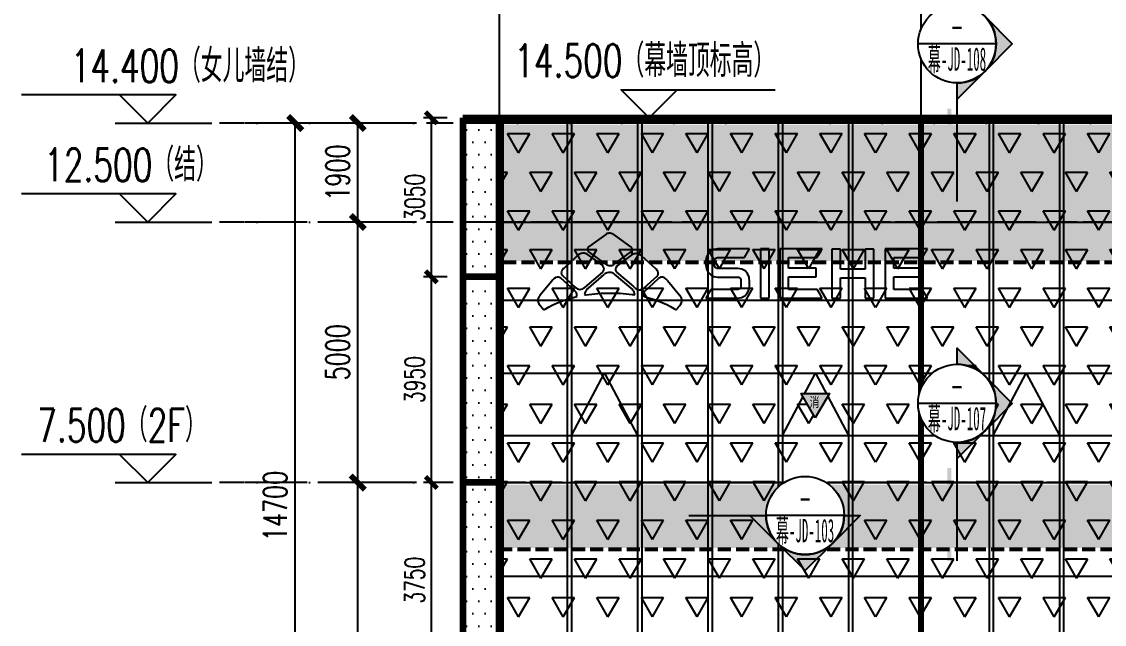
# Model space of a CAD drawing. Extents: x -2072575 to 87763, y 445513 to 805276.
# Drawn here: x -2039512 to -2018717, y 559626 to 571194 of the extents above; entities that cross this region are included whole.
import ezdxf
from ezdxf.enums import TextEntityAlignment as Align

# ---------------------------------------------------------------- set-up
doc = ezdxf.new("R2010")
doc.units = 0
doc.header["$LTSCALE"] = 1000
for name, pattern in [('__DASH', [0.35, 0.25, -0.1]), ('CENTER', [2, 1.25, -0.25, 0.25, -0.25]), ('DASH', [0.35, 0.25, -0.1]), ('DASHDOT', [1, 0.5, -0.25, 0, -0.25]), ('DOT', [0.25, 0, -0.25]), ('DOTE', [2.42, 2, -0.2, 0.02, -0.2])]:
    doc.linetypes.add(name, pattern=pattern)
doc.layers.get('Defpoints').update_dxf_attribs({"color": 210})
for name, color, linetype in [('!ZN1-填充-8', 8, 'Continuous'), ('!ZN1-文字-7', 7, 'Continuous'), ('!ZN1-标注-173', 173, 'Continuous'), ('!ZN3-玻璃幕墙-4', 4, 'Continuous'), ('!ZN4-辅助材料-1', 1, 'Continuous'), ('!ZN5-钢材投影-40', 40, 'Continuous'), ('!ZN7-索引-3', 3, 'Continuous'), ('3符号', 3, 'Continuous'), ('4玻璃幕墙', 4, 'Continuous'), ('A-AXIS-DOTE', 14, 'DOTE'), ('A-AXIS-DP', 126, 'Continuous'), ('A-LIN-V', 9, 'Continuous'), ('A-SFCE', 30, 'Continuous'), ('DIM', 173, 'Continuous'), ('DOT', 8, 'DOT'), ('DOTE', 1, 'CENTER'), ('IE-填充-JYZS', 7, 'Continuous')]:
    doc.layers.add(name, color=color, linetype=linetype)
doc.layers.add('轮廓线', color=3, linetype='Continuous', lineweight=211)
doc.styles.add('_TCH_LABEL', font='COMPLEX', dxfattribs={"bigfont": 'GBCBIG'})
doc.styles.add('DHTEXT-1', font='romans.shx', dxfattribs={"width": 0.7, "bigfont": 'chinese.shx'})
doc.styles.add('中南符号', font='simhei.ttf')
doc.styles.add('卓越符号', font='ROMANS.shx', dxfattribs={"width": 0.7, "bigfont": 'CHINESE.shx'})
doc.styles.add('样式 1', font='romans.shx', dxfattribs={"width": 0.7, "bigfont": 'chinese.shx'})
doc.dimstyles.new('ZN180', dxfattribs={"dimscale": 180, "dimtxt": 2.5, "dimasz": 1.5, "dimexe": 1, "dimexo": 2, "dimgap": 0.9, "dimtad": 1, "dimdec": 0, "dimdsep": 46, "dimtxsty": 'DHTEXT-1', "dimblk": 'ARCHTICK', "dimcen": 2.5, "dimclrd": 173, "dimclre": 173, "dimclrt": 7, "dimazin": 2, "dimtfac": 1, "dimtdec": 0, "dimtix": 1, "dimtmove": 2, "dimatfit": 3, "dimfxl": 0, "dimarcsym": 0})
doc.dimstyles.new('ZN200', dxfattribs={"dimscale": 200, "dimtxt": 2.5, "dimasz": 1.5, "dimexe": 1, "dimexo": 2, "dimgap": 0.9, "dimtad": 1, "dimdec": 0, "dimdsep": 46, "dimtxsty": 'DHTEXT-1', "dimblk": 'ARCHTICK', "dimcen": 2.5, "dimclrd": 173, "dimclre": 173, "dimclrt": 7, "dimazin": 2, "dimtfac": 1, "dimtdec": 0, "dimtix": 1, "dimtmove": 2, "dimatfit": 3, "dimfxl": 0, "dimtolj": 1, "dimtzin": 0, "dimarcsym": 0})

# ---------------------------------------------------------------- blocks, each defined once
blk = doc.blocks.new('G$C8AAC1FDD')
at = {"layer": 'A-LIN-V'}
for p, q in [((-1.638, 0.667), (-1.953, 0.44)), ((-1.625, 0.675), (-1.638, 0.667)), ((-1.609, 0.682), (-1.625, 0.675)), ((-1.591, 0.687), (-1.609, 0.682)), ((-1.572, 0.689), (-1.591, 0.687)), ((-1.572, 0.689), (-1.572, 0.689)), ((-1.553, 0.689), (-1.572, 0.689)), ((-1.553, 0.689), (-1.553, 0.689)), ((-1.534, 0.686), (-1.553, 0.689)), ((-1.534, 0.686), (-1.534, 0.686)), ((-1.517, 0.68), (-1.534, 0.686)), ((-1.516, 0.68), (-1.517, 0.68)), ((-1.501, 0.672), (-1.517, 0.68)), ((-1.5, 0.672), (-1.501, 0.672)), ((-1.489, 0.664), (-1.501, 0.672)), ((-1.489, 0.664), (-1.489, 0.664)), ((-1.489, 0.664), (-1.162, 0.43)), ((-1.977, 0.42), (-1.986, 0.407)), ((-1.965, 0.431), (-1.977, 0.42)), ((-1.953, 0.44), (-1.965, 0.431)), ((-1.162, 0.43), (-1.162, 0.43)), ((-1.152, 0.422), (-1.162, 0.43)), ((-1.152, 0.422), (-1.152, 0.422)), ((-1.141, 0.41), (-1.152, 0.422)), ((-2.187, 0.254), (-2.278, 0.169)), ((-2.173, 0.267), (-2.187, 0.254)), ((-2.141, 0.29), (-2.173, 0.267)), ((-2.11, 0.303), (-2.141, 0.29)), ((-2.081, 0.308), (-2.11, 0.303)), ((-2.081, 0.308), (-2.081, 0.308)), ((-2.056, 0.306), (-2.081, 0.308)), ((-2.035, 0.302), (-2.056, 0.306)), ((-2.056, 0.306), (-2.056, 0.306)), ((-2.018, 0.296), (-2.035, 0.302)), ((-2.034, 0.302), (-2.035, 0.302)), ((-2.005, 0.289), (-2.018, 0.296)), ((-2.018, 0.296), (-2.018, 0.296)), ((-2.005, 0.289), (-2.005, 0.289)), ((-2.005, 0.289), (-1.76, 0.114)), ((-1.991, 0.394), (-1.992, 0.38)), ((-1.992, 0.38), (-1.99, 0.367)), ((-1.986, 0.407), (-1.991, 0.394)), ((-1.99, 0.367), (-1.985, 0.354)), ((-1.985, 0.354), (-1.976, 0.341)), ((-1.976, 0.341), (-1.963, 0.33)), ((-1.627, 0.09), (-1.963, 0.33)), ((-1.398, 0.153), (-1.161, 0.324)), ((-1.361, 0.108), (-1.131, 0.273)), ((-1.161, 0.324), (-1.15, 0.332)), ((-1.16, 0.324), (-1.161, 0.324)), ((-1.15, 0.332), (-1.14, 0.344)), ((-1.15, 0.332), (-1.15, 0.332)), ((-1.141, 0.41), (-1.141, 0.41)), ((-1.135, 0.399), (-1.141, 0.41)), ((-1.14, 0.344), (-1.133, 0.356)), ((-1.139, 0.344), (-1.14, 0.344)), ((-1.134, 0.398), (-1.135, 0.399)), ((-1.133, 0.398), (-1.134, 0.398)), ((-1.13, 0.384), (-1.134, 0.398)), ((-1.133, 0.357), (-1.13, 0.371)), ((-1.133, 0.357), (-1.133, 0.357)), ((-1.133, 0.356), (-1.133, 0.357)), ((-1.131, 0.273), (-1.133, 0.356)), ((-1.123, 0.278), (-1.131, 0.273)), ((-1.129, 0.384), (-1.13, 0.384)), ((-1.13, 0.371), (-1.13, 0.384)), ((-1.129, 0.371), (-1.13, 0.371)), ((-1.112, 0.285), (-1.123, 0.278)), ((-1.098, 0.291), (-1.112, 0.285)), ((-1.081, 0.296), (-1.098, 0.291)), ((-1.079, 0.297), (-1.081, 0.296)), ((-1.055, 0.3), (-1.079, 0.297)), ((-1.055, 0.3), (-1.055, 0.3)), ((-1.028, 0.298), (-1.055, 0.3)), ((-0.998, 0.289), (-1.028, 0.298)), ((-1.027, 0.298), (-1.028, 0.298)), ((-0.966, 0.271), (-0.998, 0.289)), ((-0.997, 0.289), (-0.998, 0.289)), ((-0.943, 0.251), (-0.966, 0.271)), ((-0.966, 0.271), (-0.966, 0.271)), ((-0.943, 0.251), (-0.943, 0.251)), ((-0.684, 0.012), (-0.943, 0.251)), ((0.297, 0.235), (0.286, 0.164)), ((0.329, 0.296), (0.297, 0.235)), ((0.377, 0.344), (0.329, 0.296)), ((0.438, 0.376), (0.377, 0.344)), ((0.508, 0.387), (0.438, 0.376)), ((0.463, 0.198), (0.475, 0.21)), ((0.475, 0.21), (0.49, 0.218)), ((0.475, 0.21), (0.475, 0.21)), ((0.49, 0.218), (0.508, 0.221)), ((0.491, 0.218), (0.49, 0.218)), ((0.509, 0.387), (0.508, 0.387)), ((0.508, 0.221), (1.027, 0.221)), ((1.123, 0.387), (0.509, 0.387)), ((1.027, 0.221), (1.123, 0.387)), ((1.027, 0.221), (1.027, 0.221)), ((1.123, 0.387), (1.123, 0.387)), ((1.332, 0.387), (1.332, -0.554)), ((1.332, 0.387), (1.332, 0.387)), ((1.498, 0.387), (1.332, 0.387)), ((1.498, -0.554), (1.498, 0.387)), ((1.498, 0.387), (1.498, 0.387)), ((1.707, 0.387), (1.706, -0.554)), ((1.707, 0.387), (1.707, 0.387)), ((2.439, 0.387), (1.707, 0.387)), ((1.873, 0.221), (2.421, 0.221)), ((1.873, 0.019), (1.873, 0.221)), ((2.421, 0.221), (2.443, 0.259)), ((2.421, 0.221), (2.421, 0.221)), ((2.489, 0.387), (2.439, 0.387)), ((2.443, 0.259), (2.49, 0.341)), ((2.517, 0.387), (2.489, 0.387)), ((2.49, 0.341), (2.517, 0.387)), ((2.517, 0.387), (2.517, 0.387)), ((2.702, 0.386), (2.702, -0.555)), ((2.703, 0.386), (2.702, 0.386)), ((2.868, 0.386), (2.703, 0.386)), ((2.868, -0.001), (2.868, 0.386)), ((2.869, 0.386), (2.868, 0.386)), ((2.869, -0.001), (2.869, 0.386)), ((3.346, 0.386), (3.346, -0.001)), ((3.346, 0.386), (3.346, 0.386)), ((3.512, 0.386), (3.346, 0.386)), ((3.512, -0.555), (3.512, 0.386)), ((3.512, -0.555), (3.512, 0.386)), ((3.512, 0.386), (3.512, 0.386)), ((3.729, 0.387), (3.729, -0.554)), ((3.73, 0.387), (3.729, 0.387)), ((3.806, 0.387), (3.73, 0.387)), ((3.895, 0.387), (3.806, 0.387)), ((3.806, 0.387), (3.806, 0.387)), ((3.896, 0.387), (3.895, 0.387)), ((3.895, 0.019), (3.895, 0.221)), ((3.895, 0.221), (3.896, 0.221)), ((4.54, 0.387), (3.896, 0.387)), ((3.896, 0.019), (3.896, 0.221)), ((3.896, 0.221), (4.444, 0.221)), ((4.444, 0.221), (4.54, 0.387)), ((4.444, 0.221), (4.54, 0.387)), ((4.444, 0.221), (4.444, 0.221)), ((4.54, 0.387), (4.54, 0.387)), ((-2.456, 0.003), (-2.468, -0.011)), ((-2.445, 0.013), (-2.456, 0.003)), ((-2.327, 0.123), (-2.445, 0.013)), ((-2.327, 0.123), (-2.278, 0.169)), ((-1.715, 0.081), (-1.76, 0.114)), ((-1.76, 0.114), (-1.76, 0.114)), ((-1.687, 0.05), (-1.715, 0.081)), ((-1.714, 0.081), (-1.715, 0.081)), ((-1.673, 0.022), (-1.687, 0.05)), ((-1.686, 0.05), (-1.687, 0.05)), ((-1.669, -0.001), (-1.673, 0.022)), ((-1.672, 0.022), (-1.673, 0.022)), ((-1.627, 0.09), (-1.613, 0.082)), ((-1.613, 0.082), (-1.596, 0.075)), ((-1.596, 0.075), (-1.578, 0.07)), ((-1.578, 0.07), (-1.559, 0.069)), ((-1.559, 0.069), (-1.559, 0.069)), ((-1.559, 0.069), (-1.54, 0.069)), ((-1.54, 0.069), (-1.522, 0.073)), ((-1.54, 0.07), (-1.54, 0.069)), ((-1.522, 0.073), (-1.505, 0.079)), ((-1.522, 0.073), (-1.522, 0.073)), ((-1.505, 0.079), (-1.489, 0.087)), ((-1.504, 0.079), (-1.505, 0.079)), ((-1.489, 0.087), (-1.477, 0.096)), ((-1.488, 0.087), (-1.489, 0.087)), ((-1.477, 0.096), (-1.398, 0.153)), ((-1.477, 0.096), (-1.477, 0.096)), ((-1.445, 0.028), (-1.454, 0.002)), ((-1.454, 0.002), (-1.453, -0.019)), ((-1.424, 0.057), (-1.445, 0.028)), ((-1.386, 0.09), (-1.424, 0.057)), ((-1.398, 0.153), (-1.398, 0.153)), ((-1.361, 0.108), (-1.386, 0.09)), ((-0.672, 0.001), (-0.684, 0.012)), ((-0.684, 0.012), (-0.684, 0.012)), ((-0.661, -0.01), (-0.672, 0.001)), ((-0.671, 0.001), (-0.672, 0.001)), ((0.286, 0.164), (0.286, 0.078)), ((0.286, 0.078), (0.297, -0.003)), ((0.452, 0.154), (0.455, 0.182)), ((0.452, 0.154), (0.452, 0.154)), ((0.452, 0.068), (0.452, 0.154)), ((0.455, 0.05), (0.452, 0.068)), ((0.452, 0.068), (0.452, 0.068)), ((0.455, 0.182), (0.463, 0.198)), ((0.455, 0.182), (0.455, 0.182)), ((0.463, 0.034), (0.455, 0.05)), ((0.455, 0.05), (0.455, 0.05)), ((0.463, 0.198), (0.463, 0.198)), ((0.475, 0.022), (0.463, 0.034)), ((0.463, 0.034), (0.463, 0.034)), ((0.49, 0.014), (0.475, 0.022)), ((0.475, 0.022), (0.475, 0.022)), ((0.508, 0.011), (0.49, 0.014)), ((0.491, 0.014), (0.49, 0.014)), ((0.509, 0.011), (0.508, 0.011)), ((0.9, 0.011), (0.509, 0.011)), ((0.975, 0), (0.9, 0.011)), ((0.901, 0.011), (0.9, 0.011)), ((1.873, 0.019), (1.873, 0.019)), ((2.402, 0.019), (1.873, 0.019)), ((2.402, -0.147), (2.402, 0.019)), ((2.403, 0.019), (2.402, 0.019)), ((3.896, 0.019), (3.895, 0.019)), ((4.425, 0.019), (3.896, 0.019)), ((4.425, -0.147), (4.425, 0.019)), ((4.425, -0.147), (4.425, 0.019)), ((4.425, 0.019), (4.425, 0.019)), ((-2.629, -0.18), (-2.662, -0.214)), ((-2.599, -0.161), (-2.629, -0.18)), ((-2.572, -0.153), (-2.599, -0.161)), ((-2.572, -0.153), (-2.572, -0.153)), ((-2.549, -0.152), (-2.572, -0.153)), ((-2.53, -0.158), (-2.549, -0.152)), ((-2.549, -0.152), (-2.549, -0.152)), ((-2.515, -0.165), (-2.53, -0.158)), ((-2.53, -0.158), (-2.53, -0.158)), ((-2.503, -0.174), (-2.515, -0.165)), ((-2.515, -0.165), (-2.515, -0.165)), ((-2.503, -0.174), (-2.503, -0.174)), ((-2.312, -0.345), (-2.503, -0.174)), ((-2.49, -0.05), (-2.494, -0.073)), ((-2.494, -0.073), (-2.49, -0.098)), ((-2.48, -0.028), (-2.49, -0.05)), ((-2.49, -0.098), (-2.475, -0.123)), ((-2.468, -0.011), (-2.48, -0.028)), ((-2.475, -0.123), (-2.46, -0.137)), ((-2.315, -0.266), (-2.46, -0.137)), ((-1.702, -0.057), (-2.049, -0.353)), ((-1.972, -0.368), (-1.667, -0.103)), ((-1.702, -0.057), (-1.69, -0.047)), ((-1.702, -0.057), (-1.702, -0.057)), ((-1.69, -0.047), (-1.68, -0.034)), ((-1.69, -0.047), (-1.69, -0.047)), ((-1.68, -0.034), (-1.673, -0.02)), ((-1.679, -0.034), (-1.68, -0.034)), ((-1.673, -0.02), (-1.669, -0.001)), ((-1.672, -0.02), (-1.673, -0.02)), ((-1.669, -0.001), (-1.669, -0.001)), ((-1.655, -0.092), (-1.667, -0.103)), ((-1.634, -0.079), (-1.655, -0.092)), ((-1.611, -0.07), (-1.634, -0.079)), ((-1.587, -0.064), (-1.611, -0.07)), ((-1.563, -0.063), (-1.587, -0.064)), ((-1.538, -0.066), (-1.563, -0.063)), ((-1.562, -0.063), (-1.563, -0.063)), ((-1.514, -0.073), (-1.538, -0.066)), ((-1.538, -0.066), (-1.538, -0.066)), ((-1.492, -0.084), (-1.514, -0.073)), ((-1.514, -0.073), (-1.514, -0.073)), ((-1.475, -0.097), (-1.492, -0.084)), ((-1.492, -0.084), (-1.492, -0.084)), ((-1.474, -0.097), (-1.475, -0.097)), ((-1.475, -0.097), (-1.159, -0.364)), ((-1.453, -0.019), (-1.448, -0.036)), ((-1.448, -0.036), (-1.44, -0.048)), ((-1.44, -0.048), (-1.431, -0.058)), ((-1.431, -0.058), (-1.112, -0.328)), ((-0.66, -0.14), (-0.904, -0.359)), ((-0.898, -0.429), (-0.623, -0.182)), ((-0.649, -0.026), (-0.661, -0.01)), ((-0.661, -0.01), (-0.661, -0.01)), ((-0.66, -0.14), (-0.64, -0.118)), ((-0.659, -0.14), (-0.66, -0.14)), ((-0.638, -0.046), (-0.649, -0.026)), ((-0.649, -0.026), (-0.649, -0.026)), ((-0.64, -0.118), (-0.63, -0.093)), ((-0.64, -0.118), (-0.64, -0.118)), ((-0.63, -0.069), (-0.638, -0.046)), ((-0.637, -0.046), (-0.638, -0.046)), ((-0.63, -0.093), (-0.63, -0.069)), ((-0.63, -0.069), (-0.63, -0.069)), ((-0.63, -0.093), (-0.63, -0.093)), ((-0.611, -0.172), (-0.623, -0.182)), ((-0.601, -0.165), (-0.611, -0.172)), ((-0.585, -0.157), (-0.601, -0.165)), ((-0.564, -0.153), (-0.585, -0.157)), ((-0.564, -0.153), (-0.564, -0.153)), ((-0.54, -0.155), (-0.564, -0.153)), ((-0.512, -0.166), (-0.54, -0.155)), ((-0.54, -0.155), (-0.54, -0.155)), ((-0.481, -0.19), (-0.512, -0.166)), ((-0.512, -0.166), (-0.512, -0.166)), ((-0.453, -0.221), (-0.481, -0.19)), ((-0.481, -0.19), (-0.481, -0.19)), ((0.297, -0.003), (0.329, -0.064)), ((0.329, -0.064), (0.377, -0.112)), ((0.377, -0.112), (0.438, -0.144)), ((0.438, -0.144), (0.508, -0.155)), ((0.508, -0.155), (0.9, -0.155)), ((0.9, -0.155), (0.915, -0.156)), ((0.915, -0.156), (0.93, -0.16)), ((0.93, -0.16), (0.944, -0.172)), ((0.944, -0.172), (0.953, -0.196)), ((0.953, -0.196), (0.957, -0.235)), ((1.037, -0.033), (0.975, 0)), ((0.976, 0), (0.975, 0)), ((1.084, -0.084), (1.037, -0.033)), ((1.038, -0.033), (1.037, -0.033)), ((1.113, -0.152), (1.084, -0.084)), ((1.084, -0.084), (1.084, -0.084)), ((1.123, -0.245), (1.113, -0.152)), ((1.113, -0.152), (1.113, -0.152)), ((1.872, -0.388), (1.873, -0.147)), ((1.873, -0.147), (2.402, -0.147)), ((2.403, -0.147), (2.402, -0.147)), ((2.869, -0.001), (2.868, -0.001)), ((2.868, -0.555), (2.868, -0.167)), ((2.868, -0.167), (2.869, -0.167)), ((3.346, -0.001), (2.869, -0.001)), ((2.869, -0.555), (2.869, -0.167)), ((2.869, -0.167), (3.346, -0.167)), ((3.346, -0.167), (3.346, -0.555)), ((3.895, -0.388), (3.895, -0.147)), ((3.895, -0.147), (3.896, -0.147)), ((3.896, -0.388), (3.896, -0.147)), ((3.896, -0.147), (4.425, -0.147)), ((4.425, -0.147), (4.425, -0.147)), ((-2.674, -0.229), (-2.903, -0.507)), ((-2.662, -0.214), (-2.674, -0.229)), ((-2.263, -0.312), (-2.315, -0.266)), ((-2.312, -0.345), (-2.261, -0.391)), ((-2.222, -0.349), (-2.263, -0.312)), ((-2.218, -0.428), (-2.261, -0.391)), ((-2.222, -0.349), (-2.212, -0.358)), ((-2.212, -0.358), (-2.2, -0.367)), ((-2.2, -0.367), (-2.183, -0.377)), ((-2.183, -0.377), (-2.162, -0.385)), ((-2.162, -0.385), (-2.137, -0.39)), ((-2.136, -0.39), (-2.137, -0.39)), ((-2.136, -0.39), (-2.109, -0.387)), ((-2.109, -0.387), (-2.079, -0.375)), ((-2.109, -0.387), (-2.109, -0.387)), ((-2.079, -0.375), (-2.058, -0.361)), ((-2.079, -0.375), (-2.079, -0.375)), ((-2.058, -0.361), (-2.049, -0.353)), ((-2.058, -0.361), (-2.058, -0.361)), ((-2.049, -0.353), (-2.049, -0.353)), ((-2.006, -0.401), (-2.02, -0.418)), ((-1.993, -0.387), (-2.006, -0.401)), ((-1.982, -0.377), (-1.993, -0.387)), ((-1.972, -0.368), (-1.982, -0.377)), ((-1.158, -0.364), (-1.159, -0.364)), ((-1.146, -0.375), (-1.159, -0.364)), ((-1.134, -0.387), (-1.146, -0.375)), ((-1.146, -0.375), (-1.146, -0.375)), ((-1.12, -0.403), (-1.134, -0.387)), ((-1.134, -0.387), (-1.134, -0.387)), ((-1.12, -0.403), (-1.12, -0.403)), ((-1.109, -0.417), (-1.12, -0.403)), ((-1.072, -0.362), (-1.112, -0.328)), ((-1.072, -0.362), (-1.061, -0.371)), ((-1.061, -0.371), (-1.03, -0.39)), ((-1.061, -0.371), (-1.061, -0.371)), ((-1.03, -0.39), (-1, -0.397)), ((-1, -0.397), (-0.974, -0.396)), ((-1, -0.397), (-1, -0.397)), ((-0.974, -0.396), (-0.951, -0.389)), ((-0.974, -0.396), (-0.974, -0.396)), ((-0.951, -0.389), (-0.931, -0.38)), ((-0.95, -0.389), (-0.951, -0.389)), ((-0.931, -0.38), (-0.916, -0.37)), ((-0.931, -0.38), (-0.931, -0.38)), ((-0.916, -0.37), (-0.904, -0.359)), ((-0.916, -0.37), (-0.916, -0.37)), ((-0.903, -0.359), (-0.904, -0.359)), ((-0.452, -0.221), (-0.453, -0.221)), ((-0.453, -0.221), (-0.214, -0.508)), ((0.38, -0.388), (0.284, -0.554)), ((0.38, -0.388), (0.38, -0.388)), ((0.9, -0.388), (0.38, -0.388)), ((0.918, -0.385), (0.9, -0.388)), ((0.934, -0.377), (0.918, -0.385)), ((0.946, -0.365), (0.934, -0.377)), ((0.954, -0.349), (0.946, -0.365)), ((0.957, -0.321), (0.954, -0.349)), ((0.957, -0.235), (0.957, -0.321)), ((1.08, -0.463), (1.112, -0.402)), ((1.112, -0.402), (1.123, -0.332)), ((1.112, -0.402), (1.112, -0.402)), ((1.123, -0.245), (1.123, -0.245)), ((1.123, -0.332), (1.123, -0.245)), ((1.123, -0.332), (1.123, -0.332)), ((1.873, -0.388), (1.872, -0.388)), ((2.421, -0.388), (1.873, -0.388)), ((2.421, -0.388), (2.421, -0.388)), ((2.464, -0.462), (2.421, -0.388)), ((3.896, -0.388), (3.895, -0.388)), ((4.443, -0.388), (3.896, -0.388)), ((4.539, -0.554), (4.443, -0.388)), ((4.444, -0.388), (4.443, -0.388)), ((4.54, -0.554), (4.444, -0.388)), ((-2.941, -0.577), (-2.944, -0.605)), ((-2.944, -0.605), (-2.939, -0.636)), ((-2.933, -0.552), (-2.941, -0.577)), ((-2.923, -0.533), (-2.933, -0.552)), ((-2.913, -0.518), (-2.923, -0.533)), ((-2.903, -0.507), (-2.913, -0.518)), ((-2.518, -0.626), (-2.436, -0.596)), ((-2.436, -0.596), (-2.351, -0.568)), ((-2.436, -0.596), (-2.436, -0.596)), ((-2.351, -0.568), (-2.305, -0.556)), ((-2.35, -0.568), (-2.351, -0.568)), ((-2.305, -0.556), (-2.262, -0.544)), ((-2.262, -0.544), (-2.256, -0.542)), ((-2.262, -0.544), (-2.262, -0.544)), ((-2.256, -0.542), (-2.196, -0.525)), ((-2.21, -0.439), (-2.218, -0.428)), ((-2.218, -0.428), (-2.218, -0.428)), ((-2.203, -0.452), (-2.21, -0.439)), ((-2.21, -0.439), (-2.21, -0.439)), ((-2.198, -0.464), (-2.203, -0.452)), ((-2.202, -0.452), (-2.203, -0.452)), ((-2.194, -0.477), (-2.198, -0.464)), ((-2.197, -0.464), (-2.198, -0.464)), ((-2.196, -0.525), (-2.194, -0.514)), ((-2.195, -0.525), (-2.196, -0.525)), ((-2.193, -0.49), (-2.194, -0.477)), ((-2.194, -0.477), (-2.194, -0.477)), ((-2.194, -0.514), (-2.193, -0.502)), ((-2.194, -0.514), (-2.194, -0.514)), ((-2.193, -0.502), (-2.193, -0.49)), ((-2.193, -0.49), (-2.193, -0.49)), ((-2.193, -0.502), (-2.193, -0.502)), ((-2.044, -0.461), (-2.049, -0.485)), ((-2.049, -0.485), (-2.025, -0.495)), ((-2.033, -0.439), (-2.044, -0.461)), ((-2.02, -0.418), (-2.033, -0.439)), ((-2.025, -0.495), (-1.967, -0.486)), ((-2.025, -0.495), (-2.025, -0.495)), ((-1.967, -0.486), (-1.909, -0.479)), ((-1.967, -0.486), (-1.967, -0.486)), ((-1.908, -0.479), (-1.909, -0.479)), ((-1.908, -0.479), (-1.849, -0.472)), ((-1.849, -0.472), (-1.789, -0.467)), ((-1.849, -0.472), (-1.849, -0.472)), ((-1.789, -0.467), (-1.728, -0.463)), ((-1.789, -0.467), (-1.789, -0.467)), ((-1.728, -0.463), (-1.666, -0.46)), ((-1.728, -0.463), (-1.728, -0.463)), ((-1.666, -0.46), (-1.604, -0.459)), ((-1.604, -0.459), (-1.542, -0.458)), ((-1.542, -0.458), (-1.481, -0.459)), ((-1.481, -0.459), (-1.421, -0.461)), ((-1.421, -0.461), (-1.362, -0.464)), ((-1.362, -0.464), (-1.303, -0.468)), ((-1.303, -0.468), (-1.245, -0.474)), ((-1.245, -0.474), (-1.188, -0.48)), ((-1.188, -0.48), (-1.131, -0.487)), ((-1.131, -0.487), (-1.107, -0.489)), ((-1.106, -0.421), (-1.109, -0.417)), ((-1.107, -0.489), (-1.083, -0.491)), ((-1.094, -0.443), (-1.106, -0.421)), ((-1.106, -0.421), (-1.106, -0.421)), ((-1.086, -0.466), (-1.094, -0.443)), ((-1.093, -0.443), (-1.094, -0.443)), ((-1.083, -0.491), (-1.086, -0.466)), ((-1.085, -0.466), (-1.086, -0.466)), ((-1.083, -0.491), (-1.083, -0.491)), ((-0.925, -0.485), (-0.926, -0.497)), ((-0.926, -0.497), (-0.925, -0.508)), ((-0.923, -0.474), (-0.925, -0.485)), ((-0.925, -0.508), (-0.883, -0.534)), ((-0.919, -0.462), (-0.923, -0.474)), ((-0.913, -0.45), (-0.919, -0.462)), ((-0.906, -0.438), (-0.913, -0.45)), ((-0.898, -0.429), (-0.906, -0.438)), ((-0.883, -0.534), (-0.793, -0.558)), ((-0.793, -0.558), (-0.705, -0.584)), ((-0.705, -0.584), (-0.622, -0.613)), ((-0.622, -0.613), (-0.542, -0.645)), ((-0.203, -0.522), (-0.214, -0.508)), ((-0.214, -0.508), (-0.214, -0.508)), ((-0.192, -0.538), (-0.203, -0.522)), ((-0.202, -0.522), (-0.203, -0.522)), ((-0.182, -0.559), (-0.192, -0.538)), ((-0.192, -0.538), (-0.192, -0.538)), ((-0.175, -0.584), (-0.182, -0.559)), ((-0.182, -0.559), (-0.182, -0.559)), ((-0.182, -0.645), (-0.175, -0.613)), ((-0.175, -0.613), (-0.175, -0.584)), ((-0.175, -0.584), (-0.175, -0.584)), ((-0.174, -0.613), (-0.175, -0.613)), ((0.284, -0.554), (0.9, -0.554)), ((0.9, -0.554), (0.971, -0.543)), ((0.901, -0.554), (0.9, -0.554)), ((0.971, -0.543), (1.032, -0.511)), ((0.971, -0.543), (0.971, -0.543)), ((1.032, -0.511), (1.08, -0.463)), ((1.032, -0.511), (1.032, -0.511)), ((1.08, -0.463), (1.08, -0.463)), ((1.332, -0.554), (1.498, -0.554)), ((1.498, -0.554), (1.498, -0.554)), ((1.706, -0.554), (2.466, -0.554)), ((2.517, -0.554), (2.464, -0.462)), ((2.466, -0.554), (2.517, -0.554)), ((2.517, -0.554), (2.517, -0.554)), ((2.517, -0.554), (2.517, -0.554)), ((2.517, -0.554), (2.517, -0.554)), ((2.702, -0.555), (2.868, -0.555)), ((2.869, -0.555), (2.868, -0.555)), ((3.346, -0.555), (3.512, -0.555)), ((3.512, -0.555), (3.512, -0.555)), ((3.729, -0.554), (4.539, -0.554)), ((4.539, -0.554), (4.54, -0.554)), ((-2.939, -0.636), (-2.923, -0.669)), ((-2.923, -0.669), (-2.905, -0.692)), ((-2.883, -0.72), (-2.905, -0.692)), ((-2.852, -0.758), (-2.883, -0.72)), ((-2.834, -0.781), (-2.852, -0.758)), ((-2.834, -0.781), (-2.803, -0.769)), ((-2.834, -0.781), (-2.834, -0.781)), ((-2.803, -0.769), (-2.738, -0.73)), ((-2.803, -0.769), (-2.803, -0.769)), ((-2.738, -0.73), (-2.669, -0.693)), ((-2.738, -0.73), (-2.738, -0.73)), ((-2.669, -0.693), (-2.596, -0.658)), ((-2.669, -0.693), (-2.669, -0.693)), ((-2.596, -0.658), (-2.518, -0.626)), ((-2.595, -0.658), (-2.596, -0.658)), ((-2.518, -0.626), (-2.518, -0.626)), ((-0.542, -0.645), (-0.467, -0.679)), ((-0.467, -0.679), (-0.396, -0.716)), ((-0.396, -0.716), (-0.33, -0.755)), ((-0.33, -0.755), (-0.283, -0.781)), ((-0.283, -0.781), (-0.274, -0.77)), ((-0.283, -0.781), (-0.283, -0.781)), ((-0.274, -0.77), (-0.266, -0.759)), ((-0.274, -0.77), (-0.274, -0.77)), ((-0.266, -0.759), (-0.256, -0.747)), ((-0.265, -0.759), (-0.266, -0.759)), ((-0.256, -0.747), (-0.247, -0.735)), ((-0.256, -0.747), (-0.256, -0.747)), ((-0.247, -0.735), (-0.237, -0.723)), ((-0.246, -0.735), (-0.247, -0.735)), ((-0.237, -0.723), (-0.226, -0.71)), ((-0.236, -0.723), (-0.237, -0.723)), ((-0.226, -0.71), (-0.215, -0.696)), ((-0.226, -0.71), (-0.226, -0.71)), ((-0.215, -0.696), (-0.202, -0.679)), ((-0.215, -0.696), (-0.215, -0.696)), ((-0.202, -0.679), (-0.182, -0.645)), ((-0.202, -0.679), (-0.202, -0.679)), ((-0.182, -0.645), (-0.182, -0.645))]:
    blk.add_line(p, q, dxfattribs=at)
blk = doc.blocks.new('34543')
at = {"layer": '4玻璃幕墙'}
for p, q in [((-2029417, 531687), (-2029417, 517249)), ((-2029337, 531687), (-2029337, 517249))]:
    blk.add_line(p, q, dxfattribs=at)
blk = doc.blocks.new('*U78')
at = {"layer": '!ZN3-玻璃幕墙-4', "color": 7, "ltscale": 10}
blk.add_lwpolyline([(0, 0), (635, 1200), (1270, 0)], dxfattribs=at)
blk = doc.blocks.new('消防救援口标识')
blk.add_wipeout([(0, 0), (-150, 260), (150, 260)]).dxf.layer = '!ZN1-标注-173'
at = {"layer": '!ZN1-填充-8'}
h = blk.add_hatch(color=252, dxfattribs=at)
h.dxf.hatch_style = 1
h.paths.add_polyline_path([(0, 0), (-150, 260), (150, 260)])
at = {"layer": '!ZN1-标注-173'}
blk.add_lwpolyline([(0, 0), (-150, 260), (150, 260)], close=True, dxfattribs=at)
at = {"layer": '!ZN1-文字-7', "ltscale": 1.5, "style": '样式 1', "width": 0.7}
blk.add_text('消', height=120, dxfattribs=at).set_placement((-62, 164), align=Align.MIDDLE_LEFT)
blk = doc.blocks.new('紧急救援窗口')
at = {"layer": '!ZN4-辅助材料-1', "xscale": 1.8, "yscale": 1.8, "zscale": 1.8}
blk.add_blockref('消防救援口标识', (74715, -11410), dxfattribs=at)
blk = doc.blocks.new('_ArchTick')
at = {"color": 0, "linetype": 'ByBlock', "const_width": 0.4}
blk.add_lwpolyline([(-0.5, -0.5), (0.5, 0.5)], dxfattribs=at)
blk = doc.blocks.new('*D866')
at = {"layer": 'Defpoints', "color": 0, "ltscale": 1800, "transparency": 16777216}
for p in [(-3915, 14400), (-2582, 14400), (-2582, -300)]:
    blk.add_point(p, dxfattribs=at)
at = {"layer": 'DIM', "color": 173, "linetype": 'ByBlock', "lineweight": -2, "ltscale": 1800, "transparency": 16777216}
for p, q in [((-2942, 14400), (-4095, 14400)), ((-3915, -300), (-3915, 14400)), ((-2942, -300), (-4095, -300))]:
    blk.add_line(p, q, dxfattribs=at)
at = {"layer": 'DIM', "color": 173, "lineweight": -2, "ltscale": 1800, "transparency": 16777216, "xscale": 270, "yscale": 270, "zscale": 270}
for p, rotation in [((-3915, 14400), 90), ((-3915, -300), 270)]:
    blk.add_blockref('_ArchTick', p, dxfattribs=dict(at, rotation=rotation))
at = {"layer": 'DIM', "color": 7, "ltscale": 1800, "transparency": 16777216, "insert": (-4302, 7050), "char_height": 450, "attachment_point": 5, "rotation": 90, "style": 'DHTEXT-1'}
blk.add_mtext('14700', dxfattribs=at)
blk = doc.blocks.new('*D868')
at = {"layer": 'Defpoints', "color": 0, "ltscale": 1800, "transparency": 16777216}
for p in [(-2715, 7500), (-1482, 7500), (-1482, 0)]:
    blk.add_point(p, dxfattribs=at)
at = {"layer": 'DIM', "color": 173, "linetype": 'ByBlock', "lineweight": -2, "ltscale": 1800, "transparency": 16777216}
for p, q in [((-1842, 7500), (-2895, 7500)), ((-2715, 0), (-2715, 7500)), ((-1842, 0), (-2895, 0))]:
    blk.add_line(p, q, dxfattribs=at)
at = {"layer": 'DIM', "color": 173, "lineweight": -2, "ltscale": 1800, "transparency": 16777216, "xscale": 270, "yscale": 270, "zscale": 270}
for p, rotation in [((-2715, 7500), 90), ((-2715, 0), 270)]:
    blk.add_blockref('_ArchTick', p, dxfattribs=dict(at, rotation=rotation))
at = {"layer": 'DIM', "color": 7, "ltscale": 1800, "transparency": 16777216, "insert": (-3102, 3750), "char_height": 450, "attachment_point": 5, "rotation": 90, "style": 'DHTEXT-1'}
blk.add_mtext('7500', dxfattribs=at)
blk = doc.blocks.new('*D869')
at = {"layer": 'Defpoints', "color": 0, "ltscale": 1800, "transparency": 16777216}
for p in [(-2715, 12500), (-1482, 12500), (-1482, 7500)]:
    blk.add_point(p, dxfattribs=at)
at = {"layer": 'DIM', "color": 173, "linetype": 'ByBlock', "lineweight": -2, "ltscale": 1800, "transparency": 16777216}
for p, q in [((-1842, 12500), (-2895, 12500)), ((-2715, 7500), (-2715, 12500)), ((-1842, 7500), (-2895, 7500))]:
    blk.add_line(p, q, dxfattribs=at)
at = {"layer": 'DIM', "color": 173, "lineweight": -2, "ltscale": 1800, "transparency": 16777216, "xscale": 270, "yscale": 270, "zscale": 270}
for p, rotation in [((-2715, 12500), 90), ((-2715, 7500), 270)]:
    blk.add_blockref('_ArchTick', p, dxfattribs=dict(at, rotation=rotation))
at = {"layer": 'DIM', "color": 7, "ltscale": 1800, "transparency": 16777216, "insert": (-3102, 10000), "char_height": 450, "attachment_point": 5, "rotation": 90, "style": 'DHTEXT-1'}
blk.add_mtext('5000', dxfattribs=at)
blk = doc.blocks.new('*D870')
at = {"layer": 'Defpoints', "color": 0, "ltscale": 1800, "transparency": 16777216}
for p in [(-2715, 14400), (-1482, 14400), (-1482, 12500)]:
    blk.add_point(p, dxfattribs=at)
at = {"layer": 'DIM', "color": 173, "linetype": 'ByBlock', "lineweight": -2, "ltscale": 1800, "transparency": 16777216}
for p, q in [((-1842, 14400), (-2895, 14400)), ((-2715, 12500), (-2715, 14400)), ((-1842, 12500), (-2895, 12500))]:
    blk.add_line(p, q, dxfattribs=at)
at = {"layer": 'DIM', "color": 173, "lineweight": -2, "ltscale": 1800, "transparency": 16777216, "xscale": 270, "yscale": 270, "zscale": 270}
for p, rotation in [((-2715, 14400), 90), ((-2715, 12500), 270)]:
    blk.add_blockref('_ArchTick', p, dxfattribs=dict(at, rotation=rotation))
at = {"layer": 'DIM', "color": 7, "ltscale": 1800, "transparency": 16777216, "insert": (-3102, 13450), "char_height": 450, "attachment_point": 5, "rotation": 90, "style": 'DHTEXT-1'}
blk.add_mtext('1900', dxfattribs=at)
blk = doc.blocks.new('*U137')
at = {"ltscale": 10}
blk.add_line((3.48, 0), (-6.85, 0), dxfattribs=at)
blk.add_lwpolyline([(3, 3), (0, 0), (-3, 3), (13.45, 3)])
at = {"color": 0, "style": '卓越符号', "width": 0.7, "flags": 8}
blk.add_attdef('±0.000', text='', height=3.5, dxfattribs=at).set_placement((13.45, 4.35), align=Align.RIGHT)
blk = doc.blocks.new('*D128')
at = {"layer": 'Defpoints', "color": 0, "ltscale": 10, "transparency": 16777216}
for p in [(-2031643, 569348), (-2031041, 569348), (-2031041, 566298)]:
    blk.add_point(p, dxfattribs=at)
at = {"layer": 'DIM', "color": 173, "linetype": 'ByBlock', "lineweight": -2, "ltscale": 10, "transparency": 16777216}
for p, q in [((-2031341, 569348), (-2031793, 569348)), ((-2031643, 566298), (-2031643, 569348)), ((-2031341, 566298), (-2031793, 566298))]:
    blk.add_line(p, q, dxfattribs=at)
at = {"layer": 'DIM', "color": 173, "lineweight": -2, "ltscale": 10, "transparency": 16777216, "xscale": 225, "yscale": 225, "zscale": 225}
for p, rotation in [((-2031643, 569348), 90), ((-2031643, 566298), 270)]:
    blk.add_blockref('_ArchTick', p, dxfattribs=dict(at, rotation=rotation))
at = {"layer": 'DIM', "color": 7, "ltscale": 10, "transparency": 16777216, "insert": (-2031965, 567823), "char_height": 375, "attachment_point": 5, "rotation": 90, "style": 'DHTEXT-1'}
blk.add_mtext('\\A1;3050', dxfattribs=at)
blk = doc.blocks.new('*D129')
at = {"layer": 'Defpoints', "color": 0, "ltscale": 10, "transparency": 16777216}
for p in [(-2031643, 566298), (-2031041, 566298), (-2031041, 562348)]:
    blk.add_point(p, dxfattribs=at)
at = {"layer": 'DIM', "color": 173, "linetype": 'ByBlock', "lineweight": -2, "ltscale": 10, "transparency": 16777216}
for p, q in [((-2031341, 566298), (-2031793, 566298)), ((-2031643, 562348), (-2031643, 566298)), ((-2031341, 562348), (-2031793, 562348))]:
    blk.add_line(p, q, dxfattribs=at)
at = {"layer": 'DIM', "color": 173, "lineweight": -2, "ltscale": 10, "transparency": 16777216, "xscale": 225, "yscale": 225, "zscale": 225}
for p, rotation in [((-2031643, 566298), 90), ((-2031643, 562348), 270)]:
    blk.add_blockref('_ArchTick', p, dxfattribs=dict(at, rotation=rotation))
at = {"layer": 'DIM', "color": 7, "ltscale": 10, "transparency": 16777216, "insert": (-2031965, 564323), "char_height": 375, "attachment_point": 5, "rotation": 90, "style": 'DHTEXT-1'}
blk.add_mtext('\\A1;3950', dxfattribs=at)
blk = doc.blocks.new('*D130')
at = {"layer": 'Defpoints', "color": 0, "ltscale": 10, "transparency": 16777216}
for p in [(-2031643, 562348), (-2031041, 562348), (-2031041, 558598)]:
    blk.add_point(p, dxfattribs=at)
at = {"layer": 'DIM', "color": 173, "linetype": 'ByBlock', "lineweight": -2, "ltscale": 10, "transparency": 16777216}
for p, q in [((-2031341, 562348), (-2031793, 562348)), ((-2031643, 558598), (-2031643, 562348)), ((-2031341, 558598), (-2031793, 558598))]:
    blk.add_line(p, q, dxfattribs=at)
at = {"layer": 'DIM', "color": 173, "lineweight": -2, "ltscale": 10, "transparency": 16777216, "xscale": 225, "yscale": 225, "zscale": 225}
for p, rotation in [((-2031643, 562348), 90), ((-2031643, 558598), 270)]:
    blk.add_blockref('_ArchTick', p, dxfattribs=dict(at, rotation=rotation))
at = {"layer": 'DIM', "color": 7, "ltscale": 10, "transparency": 16777216, "insert": (-2031965, 560473), "char_height": 375, "attachment_point": 5, "rotation": 90, "style": 'DHTEXT-1'}
blk.add_mtext('\\A1;3750', dxfattribs=at)
blk = doc.blocks.new('*U127')
at = {"const_width": 0.5}
for points in [[(6, 0), (0, 0), (0, -10)], [(6, -224.8), (0, -224.8), (0, -214.8)]]:
    blk.add_lwpolyline(points, dxfattribs=at)
at = {"color": 0, "style": '_TCH_LABEL', "width": 0.705882, "flags": 8}
for tag, p in [('编号上', (10.01, 0)), ('编号下', (10.01, -224.8))]:
    blk.add_attdef(tag, text='', height=4.25, dxfattribs=at).set_placement(p, align=Align.MIDDLE_CENTER)
blk = doc.blocks.new('*U151')
blk.add_trace([(0, -1.25), (0, -0.75), (5, -1.25), (5, -0.75)])
blk = doc.blocks.new('*U152')
at = {"linetype": 'Continuous'}
blk.add_wipeout([(0.09, -5), (0.46, -4.98), (0.83, -4.94), (1.19, -4.86), (1.55, -4.76), (1.89, -4.63), (2.23, -4.48), (2.55, -4.3), (2.87, -4.1), (3.16, -3.88), (3.44, -3.64), (3.7, -3.37), (3.94, -3.09), (4.15, -2.79), (4.35, -2.48), (4.52, -2.15), (4.67, -1.81), (4.79, -1.46), (4.88, -1.1), (4.95, -0.74), (4.99, -0.37), (5, 0), (4.99, 0.37), (4.95, 0.74), (4.88, 1.1), (4.79, 1.46), (4.67, 1.81), (4.52, 2.15), (4.35, 2.48), (4.15, 2.79), (3.94, 3.09), (3.7, 3.37), (3.44, 3.64), (3.16, 3.88), (2.87, 4.1), (2.55, 4.3), (2.23, 4.48), (1.89, 4.63), (1.55, 4.76), (1.19, 4.86), (0.83, 4.94), (0.46, 4.98), (0.09, 5), (-0.28, 5), (-0.65, 4.96), (-1.01, 4.9), (-1.37, 4.81), (-1.72, 4.7), (-2.07, 4.56), (-2.4, 4.42), (-2.72, 4.21), (-3.02, 3.99), (-3.31, 3.76), (-3.57, 3.51), (-3.82, 3.23), (-4.05, 2.94), (-4.26, 2.64), (-4.44, 2.31), (-4.6, 1.98), (-4.73, 1.63), (-4.84, 1.28), (-4.92, 0.92), (-4.98, 0.55), (-5, 0.18), (-5, -0.18), (-4.98, -0.55), (-4.92, -0.92), (-4.84, -1.28), (-4.73, -1.63), (-4.6, -1.98), (-4.44, -2.31), (-4.26, -2.64), (-4.05, -2.94), (-3.82, -3.23), (-3.57, -3.51), (-3.31, -3.76), (-3.02, -3.99), (-2.72, -4.21), (-2.4, -4.4), (-2.07, -4.56), (-1.72, -4.7), (-1.37, -4.81), (-1.01, -4.9), (-0.65, -4.96), (-0.28, -5)], dxfattribs=at)
h = blk.add_hatch(color=256)
h.paths.add_polyline_path([(-3.54, -3.54), (-7.07, 0), (-5, 0, 0.198912)])
h.paths.add_polyline_path([(3.54, -3.54), (0, -7.07), (-3.54, -3.54, 0.414214)])
h.paths.add_polyline_path([(5, 0), (7.07, 0), (3.54, -3.54, 0.198912)])
for points in [[(-7.07, 0), (-5, 0, 0.198912), (-3.54, -3.54), (-7.07, 0)], [(5, 0), (7.07, 0), (3.54, -3.54, 0.198912), (5, 0)], [(-3.54, -3.54, 0.414214), (3.54, -3.54), (0, -7.07), (-3.54, -3.54, 0.414214)]]:
    blk.add_lwpolyline(points, format="xyb", close=True)
at = {"ltscale": 10}
blk.add_circle((0, 0), 5, dxfattribs=at)
blk = doc.blocks.new('Zsymbol-CutIndexes_3')
at = {"linetype": 'Continuous'}
blk.add_line((5.01, 0), (-5.01, 0), dxfattribs=at)
at = {"color": 0, "style": '中南符号'}
blk.add_attdef('视图', text='', height=3, dxfattribs=at).set_placement((0, 0), align=Align.BOTTOM_CENTER)
at = {"color": 0, "style": '中南符号', "width": 0.692568}
blk.add_attdef('图号', text='', height=3, dxfattribs=at).set_placement((-3.74, -3.44), (3.73, -3.44), align=Align.FIT)
blk = doc.blocks.new('*U154')
blk.add_trace([(0, 1.25), (0, 0.75), (11.89, 1.25), (11.89, 0.75)])
blk = doc.blocks.new('20250821111538')
at = {"layer": 'A-AXIS-DOTE'}
blk.add_line((0, 18985.3), (0, -5350), dxfattribs=at)
at = {"layer": 'A-AXIS-DOTE', "linetype": '__DASH', "ltscale": 2}
blk.add_line((97115, 14400), (-5373.1, 14400), dxfattribs=at)
at = {"layer": 'DOT', "linetype": 'DASHDOT'}
for p, q in [((97115, 14400), (-5373.1, 14400)), ((97115, 12500), (-5373.1, 12500)), ((97115, 7500), (-5373.1, 7500))]:
    blk.add_line(p, q, dxfattribs=at)
at = {"layer": 'DOTE', "ltscale": 180}
for p, q in [((0, 18985.3), (0, -5350)), ((8100, 18985.3), (8100, -5350))]:
    blk.add_line(p, q, dxfattribs=at)
at = {"layer": '3符号', "color": 7}
ref = blk.add_blockref('*U137', (-6749.9, 14400), dxfattribs=dict(at, xscale=-180, yscale=180, zscale=180))
ref.add_attrib('±0.000', '14.400（女儿墙结）', dxfattribs={"layer": '0', "color": 0, "height": 630, "style": '卓越符号', "width": 0.7}).set_placement((-3634.6, 15183), align=Align.RIGHT)
ref = blk.add_blockref('*U137', (2881, 14500), dxfattribs=dict(at, xscale=180, yscale=180, zscale=180))
ref.add_attrib('±0.000', '14.500（幕墙顶标高）', dxfattribs={"layer": '0', "color": 0, "height": 630, "style": '卓越符号', "width": 0.7}).set_placement((5302, 15283), align=Align.RIGHT)
ref = blk.add_blockref('*U137', (-6749.9, 12500), dxfattribs=dict(at, xscale=-180, yscale=180, zscale=180))
ref.add_attrib('±0.000', '12.500（结）', dxfattribs={"layer": '0', "color": 0, "height": 630, "style": '卓越符号', "width": 0.7}).set_placement((-5403.3, 13283), align=Align.RIGHT)
ref = blk.add_blockref('*U137', (-6749.9, 7500), dxfattribs=dict(at, xscale=-180, yscale=180, zscale=180))
ref.add_attrib('±0.000', '7.500（2F）', dxfattribs={"layer": '0', "color": 0, "height": 630, "style": '卓越符号', "width": 0.7}).set_placement((-5614.8, 8283), align=Align.RIGHT)
at = {"layer": 'DIM', "ltscale": 1800}
for p1, p2, distance, picture, middle in [((-2582, -300), (-2582, 14400), 1333.3, '*D866', (-4302.3, 7050)), ((-1482, 12500), (-1482, 14400), 1233.3, '*D870', (-3102.3, 13450)), ((-1482, 7500), (-1482, 12500), 1233.3, '*D869', (-3102.3, 10000)), ((-1482, 0), (-1482, 7500), 1233.3, '*D868', (-3102.3, 3750))]:
    dim = blk.add_aligned_dim(p1=p1, p2=p2, distance=distance, dimstyle='ZN180', dxfattribs=at)
    dim.commit()
    dim.dimension.update_dxf_attribs({"geometry": picture, "text_midpoint": middle})

msp = doc.modelspace()

# ---------------------------------------------------------------- hatches: boundary and pattern name
at = {"layer": '!ZN1-填充-8'}
h = msp.add_hatch(dxfattribs=at)
h.set_pattern_fill('DOTS', color=141, scale=150, style=0)
h.paths.add_polyline_path([(-2030341.1, 554547.6), (-2031041.1, 554547.6), (-2031041.1, 569347.6), (-2030341.1, 569347.6)])
h = msp.add_hatch(dxfattribs=at)
h.set_pattern_fill('TRIANG', color=256, scale=300)
h.set_pattern_definition([(60, (0, 0), (-428.62485, 742.4002), [428.625, -428.625]), (120, (0, 0), (-857.24985, 9e-05), [428.625, -428.625]), (0, (-214.3, 371.2), (428.625, 742.4001), [428.625, -428.625])])
h.paths.add_polyline_path([(-2030341.1, 569297.6), (-1997941.1, 569297.6), (-1997941.1, 554859.4), (-2030341.1, 554859.4)])
at = {"layer": '!ZN1-填充-8', "ltscale": 0.5}
h = msp.add_hatch(dxfattribs=at)
h.set_pattern_fill('石膏板', color=8, scale=80)
h.set_pattern_definition([(45, (-2030193.14, 566657.94), (-200, 200), [64, -218.8427]), (135, (-2029747.88, 566657.94), (-200, -200), [64, -218.8427])])
h.paths.add_polyline_path([(-2030261.1, 569219.6), (-1998021.1, 569219.6), (-1998021.1, 566600.6), (-2030261.1, 566600.6)])
h = msp.add_hatch(dxfattribs=at)
h.set_pattern_fill('石膏板', color=8, scale=80)
h.set_pattern_definition([(45, (67.96, 57.37), (-200.000005, 200.000005), [64, -218.84272]), (135, (513.22, 57.37), (-200.000005, -200.000005), [64, -218.84272])])
h.paths.add_polyline_path([(-2030341.1, 562304.6), (-1997941.1, 562304.6), (-1997941.1, 561090.6), (-2030341.1, 561090.6)])
at = {"layer": 'IE-填充-JYZS', "ltscale": 10}
h = msp.add_hatch(dxfattribs=at)
h.set_pattern_fill('DOTS', color=141, scale=10)
h.set_pattern_definition([(0, (-2030261.1, 554547.57), (7.9375, 15.875), [0, -15.875])])
h.paths.add_polyline_path([(-2031041.1, 569347.6), (-1939641.1, 569347.6), (-1939641.1, 569297.6), (-2031041.1, 569297.6)])

# ---------------------------------------------------------------- linework, layer by layer
at = {"layer": '!ZN3-玻璃幕墙-4', "color": 7, "ltscale": 10}
msp.add_lwpolyline([(-2028951.1, 563247.6), (-2028316.1, 564447.6), (-2027681.1, 563247.6)], dxfattribs=at)
at = {"layer": '!ZN5-钢材投影-40', "color": 8, "linetype": 'DASH'}
for p, q in [((-2030261.1, 566597.6), (-1997941.1, 566597.6)), ((-2030261.1, 566557.6), (-1997941.1, 566557.6)), ((-2030341.1, 561087.6), (-1997941.1, 561087.6)), ((-2030341.1, 561047.6), (-1997941.1, 561047.6))]:
    msp.add_line(p, q, dxfattribs=at)
at = {"layer": '!ZN7-索引-3', "ltscale": 3}
for p, q in [((-2021545.9, 567742.1), (-2021545.9, 570767.9)), ((-2021545.9, 560842.1), (-2021545.9, 563867.9)), ((-2026699.2, 561716.8), (-2024464.1, 561716.8))]:
    msp.add_line(p, q, dxfattribs=at)
at = {"layer": '4玻璃幕墙', "ltscale": 10}
msp.add_line((-2030261.1, 554859.4), (-2030261.1, 569297.6), dxfattribs=at)
at = {"layer": '4玻璃幕墙'}
for p, q in [((-2030341.1, 567347.6), (-1997941.1, 567347.6)), ((-2030341.1, 565847.6), (-1997941.1, 565847.6)), ((-2030341.1, 564447.6), (-1997941.1, 564447.6)), ((-2030341.1, 563247.6), (-1997941.1, 563247.6)), ((-2030341.1, 562347.6), (-1997941.1, 562347.6)), ((-2030341.1, 560547.6), (-1997941.1, 560547.6))]:
    msp.add_line(p, q, dxfattribs=at)
at = {"layer": 'A-AXIS-DOTE'}
for p, q in [((-2030341.1, 573832.9), (-2030341.1, 549497.6)), ((-2022241.1, 573832.9), (-2022241.1, 549497.6))]:
    msp.add_line(p, q, dxfattribs=at)
at = {"layer": 'A-AXIS-DOTE', "linetype": '__DASH', "ltscale": 2}
for p, q in [((-1933226.1, 569247.6), (-2035714.2, 569247.6)), ((-1933226.1, 567347.6), (-2035714.2, 567347.6)), ((-1933226.1, 562347.6), (-2035714.2, 562347.6))]:
    msp.add_line(p, q, dxfattribs=at)
at = {"layer": 'A-LIN-V'}
for p, q in [((-2031041.1, 569347.6), (-1939641.1, 569347.6)), ((-2031041.1, 569297.6), (-1939641.1, 569297.6)), ((-2030341.1, 569297.6), (-2030341.1, 554547.6))]:
    msp.add_line(p, q, dxfattribs=at)
at = {"layer": '轮廓线', "ltscale": 10}
for p, q in [((-2031041.1, 569347.6), (-2031041.1, 554547.6)), ((-2031041.1, 569347.6), (-1939641.1, 569347.6)), ((-2031041.1, 569297.6), (-1939641.1, 569297.6)), ((-2030341.1, 554547.6), (-2030341.1, 569347.6)), ((-2028991.1, 569297.6), (-2028991.1, 569347.6)), ((-2027641.1, 569297.6), (-2027641.1, 569347.6)), ((-2026291.1, 569297.6), (-2026291.1, 569347.6)), ((-2024941.1, 569297.6), (-2024941.1, 569347.6)), ((-2023591.1, 569297.6), (-2023591.1, 569347.6)), ((-2022241.1, 569297.6), (-2022241.1, 569347.6)), ((-2020891.1, 569297.6), (-2020891.1, 569347.6)), ((-2019541.1, 569297.6), (-2019541.1, 569347.6)), ((-2030341.1, 566297.6), (-2031041.1, 566297.6)), ((-2030341.1, 562347.6), (-2031041.1, 562347.6))]:
    msp.add_line(p, q, dxfattribs=at)

# ---------------------------------------------------------------- block references
at = {"layer": '!ZN3-玻璃幕墙-4', "ltscale": 500}
for p in [(-2024901.1, 563247.6), (-2020851.1, 563247.6)]:
    msp.add_blockref('*U78', p, dxfattribs=at)
at = {"layer": '!ZN7-索引-3', "color": 7, "ltscale": 3, "xscale": 150, "yscale": 150, "zscale": 150, "rotation": 90}
for p in [(-2021545.9, 567742.1), (-2021545.9, 560842.1)]:
    msp.add_blockref('*U154', p, dxfattribs=at)
at = {"layer": '!ZN7-索引-3', "color": 7, "ltscale": 3, "xscale": 150, "yscale": 150, "zscale": 150}
msp.add_blockref('*U151', (-2026699.2, 561716.8), dxfattribs=at)
at = {"layer": '3符号', "color": 7}
ref = msp.add_blockref('*U127', (-2020281.2, 572355.6), dxfattribs=dict(at, xscale=100, yscale=100, zscale=100))
ref.add_attrib('编号上', '2', dxfattribs={"layer": '0', "color": 0, "height": 425, "style": '_TCH_LABEL', "width": 0.705882}).set_placement((-2019280.6, 572355.6), align=Align.MIDDLE_CENTER)
ref.add_attrib('编号下', '2', dxfattribs={"layer": '0', "color": 0, "height": 425, "style": '_TCH_LABEL', "width": 0.705882}).set_placement((-2019280.6, 549875.8), align=Align.MIDDLE_CENTER)
at = {"layer": '4玻璃幕墙'}
msp.add_blockref('34543', (7135.8, 37610.1), dxfattribs=at)
at = {"layer": 'A-LIN-V'}
for p in [(385.8, 37610.1), (1735.8, 37610.1), (3085.8, 37610.1), (4435.8, 37610.1), (5785.8, 37610.1), (8485.8, 37610.1), (9835.8, 37610.1)]:
    msp.add_blockref('34543', p, dxfattribs=at)
at = {"layer": 'A-LIN-V', "xscale": 1000, "yscale": 1000, "zscale": 1000}
msp.add_blockref('G$C8AAC1FDD', (-2026654.2, 566444), dxfattribs=at)

# ---------------------------------------------------------------- dimensions: what is measured, and where the dimension line sits
at = {"layer": 'DIM', "ltscale": 10}
for base, p1, p2, picture, middle in [((-2031642.9, 569347.6), (-2031041.1, 566297.6), (-2031041.1, 569347.6), '*D128', (-2031965.4, 567822.6)), ((-2031642.9, 566297.6), (-2031041.1, 562347.6), (-2031041.1, 566297.6), '*D129', (-2031965.4, 564322.6)), ((-2031642.9, 562347.6), (-2031041.1, 558597.6), (-2031041.1, 562347.6), '*D130', (-2031965.4, 560472.6))]:
    dim = msp.add_linear_dim(base=base, p1=p1, p2=p2, angle=90, dimstyle='ZN200', override={"dimscale": 150}, dxfattribs=at)
    dim.commit()
    dim.dimension.update_dxf_attribs({"geometry": picture, "text_midpoint": middle})

# ---------------------------------------------------------------- next in the draw order: block references
at = {"layer": 'A-SFCE'}
msp.add_blockref('紧急救援窗口', (-2098983.7, 574998), dxfattribs=at)

# ---------------------------------------------------------------- next in the draw order: block references
at = {"layer": 'A-AXIS-DP', "ltscale": 2800}
msp.add_blockref('20250821111538', (-2030341.1, 554847.6), dxfattribs=at)

# ---------------------------------------------------------------- next in the draw order: block references
at = {"layer": '!ZN7-索引-3', "color": 7, "ltscale": 3, "xscale": 150, "yscale": 150, "zscale": 150, "rotation": 90}
for p in [(-2021545.9, 570767.9), (-2021545.9, 563867.9)]:
    msp.add_blockref('*U152', p, dxfattribs=at)
at = {"layer": '!ZN7-索引-3', "color": 7, "ltscale": 3, "xscale": 150, "yscale": 150, "zscale": 150}
msp.add_blockref('*U152', (-2024464.1, 561716.8), dxfattribs=at)

# ---------------------------------------------------------------- next in the draw order: block references
at = {"layer": '!ZN7-索引-3', "color": 7, "ltscale": 3}
ref = msp.add_blockref('Zsymbol-CutIndexes_3', (-2021545.9, 570767.9), dxfattribs=dict(at, xscale=150, yscale=150, zscale=150))
ref.add_attrib('视图', '-', dxfattribs={"layer": '0', "color": 0, "height": 450, "style": '中南符号'}).set_placement((-2021545.9, 570767.9), align=Align.BOTTOM_CENTER)
ref.add_attrib('图号', '幕-JD-108', dxfattribs={"layer": '0', "color": 0, "height": 450, "style": '中南符号', "width": 0.38476}).set_placement((-2022107.2, 570251.8), (-2020986.6, 570251.8), align=Align.FIT)
ref = msp.add_blockref('Zsymbol-CutIndexes_3', (-2021545.9, 563867.9), dxfattribs=dict(at, xscale=150, yscale=150, zscale=150))
ref.add_attrib('视图', '-', dxfattribs={"layer": '0', "color": 0, "height": 450, "style": '中南符号'}).set_placement((-2021545.9, 563867.9), align=Align.BOTTOM_CENTER)
ref.add_attrib('图号', '幕-JD-107', dxfattribs={"layer": '0', "color": 0, "height": 450, "style": '中南符号', "width": 0.38476}).set_placement((-2022107.2, 563351.8), (-2020986.6, 563351.8), align=Align.FIT)
ref = msp.add_blockref('Zsymbol-CutIndexes_3', (-2024464.1, 561716.8), dxfattribs=dict(at, xscale=150, yscale=150, zscale=150))
ref.add_attrib('视图', '-', dxfattribs={"layer": '0', "color": 0, "height": 450, "style": '中南符号'}).set_placement((-2024464.1, 561716.8), align=Align.BOTTOM_CENTER)
ref.add_attrib('图号', '幕-JD-103', dxfattribs={"layer": '0', "color": 0, "height": 450, "style": '中南符号', "width": 0.38476}).set_placement((-2025025.5, 561200.7), (-2023904.9, 561200.7), align=Align.FIT)

doc.saveas('drawing.dxf')
